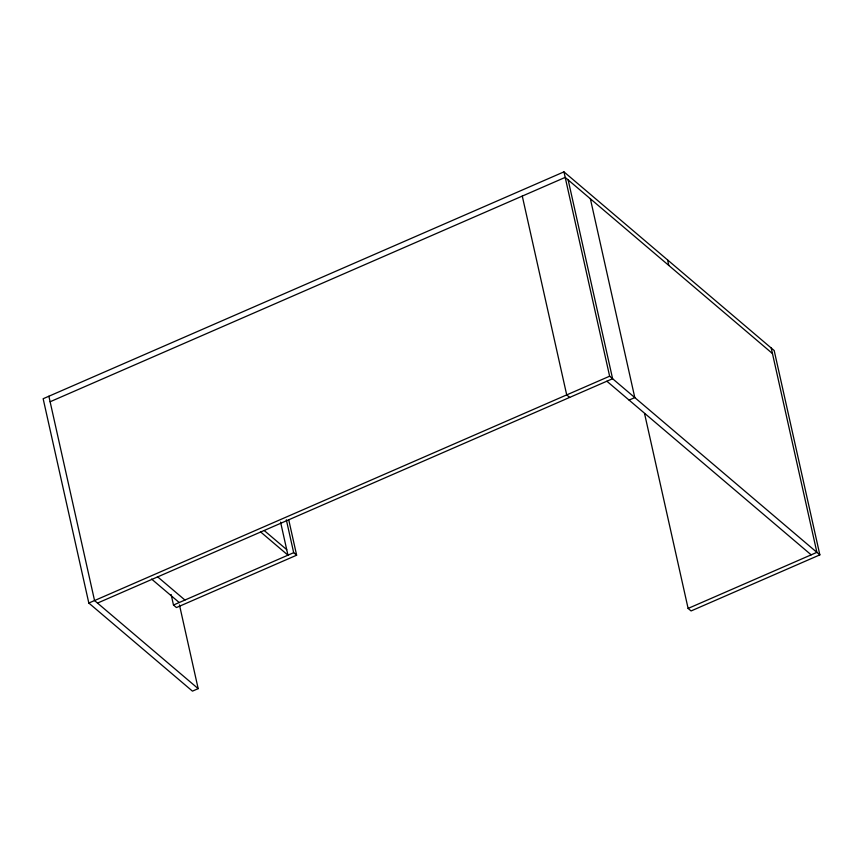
<?xml version="1.0" encoding="UTF-8"?>
<svg xmlns="http://www.w3.org/2000/svg" width="863" height="863" viewBox="0 0 863 863"><rect width="100%" height="100%" fill="white"/><g stroke="black" fill="none" stroke-linecap="round" stroke-linejoin="round"><path stroke-width="1.29" d="M644.553 413.55L688.113 608.437L691.08 610.95L819.85 554.866L774.176 350.529L563.96 171.866L43.15 398.728L88.824 603.054L192.449 691.134L198.177 688.642L179.461 604.931M50.108 401.759L565.2 177.39L772.45 353.539M88.824 603.054L609.634 376.203L819.85 554.866M97.508 603.086L612.601 378.717L568.156 179.914M629.084 400.087L634.801 397.595L590.368 198.781M173.485 605.028L293.679 552.676L296.635 555.2L176.451 607.552L173.485 605.028L171.133 594.51M688.113 608.437L816.894 552.352L771.22 348.016M606.872 381.219L811.166 554.844M569.677 397.422L566.711 394.898L522.277 196.084M264.315 530.616L286.721 549.645M260.464 531.802L287.951 555.168L280.572 522.126M157.444 576.678L184.941 600.044M151.586 579.062L179.213 602.536M198.177 688.642L94.552 600.562L48.878 396.236M667.584 259.946L668.825 265.459M563.96 171.866L609.634 376.203M288.706 519.699L296.635 555.2M286.333 519.806L293.679 552.676"/></g></svg>
